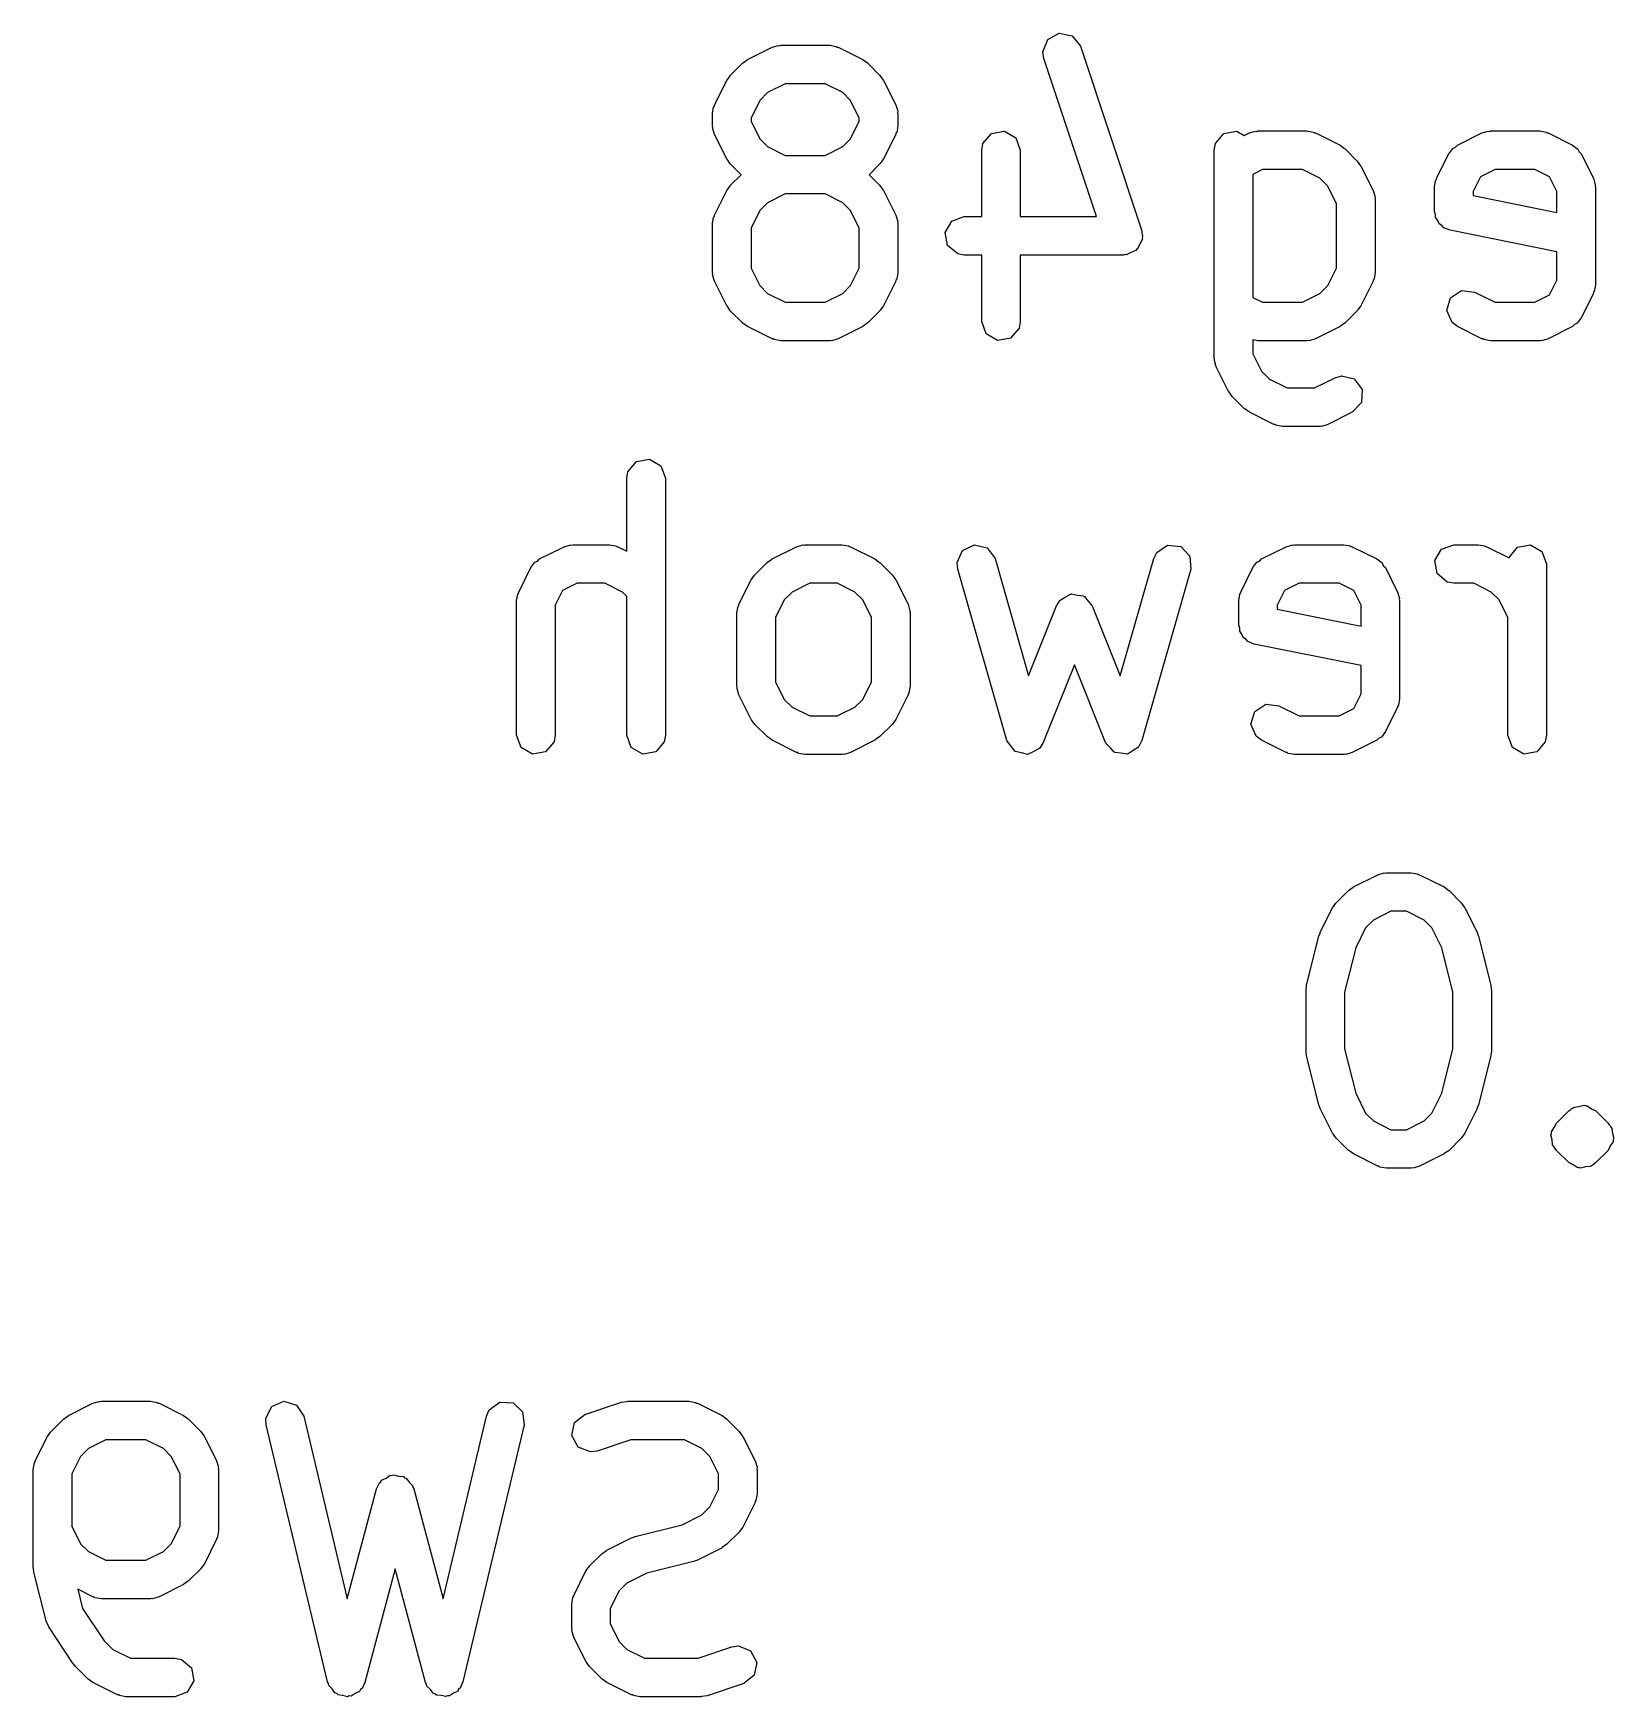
# Model space of a CAD drawing. Extents: x 3.18 to 10.88, y -3.25 to -0.52.
# Drawn here: x 8.3648 to 8.6069, y -0.8623 to -0.6074 of the extents above; entities that cross this region are included whole.
import ezdxf

# ---------------------------------------------------------------- set-up
doc = ezdxf.new("R2010")
doc.units = 0
doc.header["$MEASUREMENT"] = 0
doc.layers.add('BLACK', color=7, linetype='CONTINUOUS')

msp = doc.modelspace()

# ---------------------------------------------------------------- linework, layer by layer
at = {"layer": 'BLACK', "linetype": 'CONTINUOUS'}
for p, q in [((8.51949, -0.610277), (8.52024, -0.608399)), ((8.52024, -0.608399), (8.52201, -0.607437)), ((8.52201, -0.607437), (8.52399, -0.607842)), ((8.52399, -0.607842), (8.52525, -0.609424)), ((8.47349, -0.612019), (8.47421, -0.611513)), ((8.47421, -0.611513), (8.47426, -0.611466)), ((8.47426, -0.611466), (8.47801, -0.609591)), ((8.47801, -0.609591), (8.47899, -0.609299)), ((8.47899, -0.609299), (8.47916, -0.60934)), ((8.47916, -0.60934), (8.47933, -0.60928)), ((8.47933, -0.60928), (8.48683, -0.60928)), ((8.48683, -0.60928), (8.48784, -0.609458)), ((8.48784, -0.609458), (8.48797, -0.609571)), ((8.48797, -0.609571), (8.48815, -0.609591)), ((8.48815, -0.609591), (8.4919, -0.611466)), ((8.4919, -0.611466), (8.4926, -0.611992)), ((8.51965, -0.611291), (8.51949, -0.610277)), ((8.52772, -0.635526), (8.51965, -0.611291)), ((8.52525, -0.609424), (8.53462, -0.637545)), ((8.47106, -0.614662), (8.47159, -0.613952)), ((8.47159, -0.613952), (8.47161, -0.613894)), ((8.47161, -0.613894), (8.47349, -0.612019)), ((8.4926, -0.611992), (8.49266, -0.612019)), ((8.49266, -0.612019), (8.49454, -0.613894)), ((8.49454, -0.613894), (8.49504, -0.614617)), ((8.46919, -0.618411), (8.47106, -0.614662)), ((8.47733, -0.616534), (8.47613, -0.617731)), ((8.48002, -0.615185), (8.47733, -0.616534)), ((8.48613, -0.615185), (8.48002, -0.615185)), ((8.48883, -0.616534), (8.48613, -0.615185)), ((8.49002, -0.617731), (8.48883, -0.616534)), ((8.49504, -0.614617), (8.49509, -0.614662)), ((8.49509, -0.614662), (8.49697, -0.618411)), ((8.46887, -0.619732), (8.46905, -0.618722)), ((8.46905, -0.618722), (8.46917, -0.618586)), ((8.46917, -0.618586), (8.46919, -0.618411)), ((8.47613, -0.617731), (8.47478, -0.620429)), ((8.49137, -0.620429), (8.49002, -0.617731)), ((8.49697, -0.618411), (8.49726, -0.619394)), ((8.46887, -0.621606), (8.46887, -0.619732)), ((8.46894, -0.621772), (8.46887, -0.621606)), ((8.46889, -0.621944), (8.46894, -0.621772)), ((8.47478, -0.620429), (8.47478, -0.620909)), ((8.47478, -0.620909), (8.47613, -0.623607)), ((8.49002, -0.623607), (8.49137, -0.620909)), ((8.49137, -0.620909), (8.49137, -0.620429)), ((8.49728, -0.621606), (8.4971, -0.622616)), ((8.49726, -0.619394), (8.49722, -0.619566)), ((8.49722, -0.619566), (8.49728, -0.619732)), ((8.49728, -0.619732), (8.49728, -0.621606)), ((8.46919, -0.622927), (8.46889, -0.621944)), ((8.47106, -0.626676), (8.46919, -0.622927)), ((8.47613, -0.623607), (8.47733, -0.624804)), ((8.48883, -0.624804), (8.49002, -0.623607)), ((8.49697, -0.622927), (8.49509, -0.626676)), ((8.49699, -0.622751), (8.49697, -0.622927)), ((8.4971, -0.622616), (8.49699, -0.622751)), ((8.51012, -0.625356), (8.5103, -0.624346)), ((8.5103, -0.624346), (8.5116, -0.622799)), ((8.5116, -0.622799), (8.51359, -0.622448)), ((8.51359, -0.622448), (8.51533, -0.623458)), ((8.51533, -0.623458), (8.51603, -0.625356)), ((8.54574, -0.625356), (8.54592, -0.624346)), ((8.54592, -0.624346), (8.54722, -0.622799)), ((8.54722, -0.622799), (8.54921, -0.622448)), ((8.54921, -0.622448), (8.55034, -0.623104)), ((8.55034, -0.623104), (8.55112, -0.622715)), ((8.55112, -0.622715), (8.5521, -0.622422)), ((8.5521, -0.622422), (8.55228, -0.622464)), ((8.55228, -0.622464), (8.55244, -0.622403)), ((8.55244, -0.622403), (8.55994, -0.622403)), ((8.55994, -0.622403), (8.56095, -0.622581)), ((8.56095, -0.622581), (8.56109, -0.622695)), ((8.56109, -0.622695), (8.56126, -0.622715)), ((8.56126, -0.622715), (8.56501, -0.62459)), ((8.58299, -0.62459), (8.58674, -0.622715)), ((8.58674, -0.622715), (8.58773, -0.622422)), ((8.58773, -0.622422), (8.5879, -0.622464)), ((8.5879, -0.622464), (8.58806, -0.622403)), ((8.58806, -0.622403), (8.59556, -0.622403)), ((8.59556, -0.622403), (8.59657, -0.622581)), ((8.59657, -0.622581), (8.59671, -0.622695)), ((8.59671, -0.622695), (8.59688, -0.622715)), ((8.59688, -0.622715), (8.60063, -0.62459)), ((8.47111, -0.626721), (8.47106, -0.626676)), ((8.47161, -0.627444), (8.47111, -0.626721)), ((8.47733, -0.624804), (8.48002, -0.626153)), ((8.48002, -0.626153), (8.48613, -0.626153)), ((8.48613, -0.626153), (8.48883, -0.624804)), ((8.49509, -0.626676), (8.49457, -0.627385)), ((8.51012, -0.635526), (8.51012, -0.625356)), ((8.51603, -0.625356), (8.51603, -0.635526)), ((8.54574, -0.657227), (8.54574, -0.625356)), ((8.56501, -0.62459), (8.56572, -0.625116)), ((8.56572, -0.625116), (8.56578, -0.625143)), ((8.56578, -0.625143), (8.56765, -0.627017)), ((8.5798, -0.62966), (8.58167, -0.62591)), ((8.58167, -0.62591), (8.58228, -0.625086)), ((8.58228, -0.625086), (8.58269, -0.624911)), ((8.58269, -0.624911), (8.58299, -0.62459)), ((8.60063, -0.62459), (8.60146, -0.625201)), ((8.60146, -0.625201), (8.60163, -0.625606)), ((8.60163, -0.625606), (8.60195, -0.62591)), ((8.60195, -0.62591), (8.60383, -0.62966)), ((8.47328, -0.629105), (8.47161, -0.627444)), ((8.47161, -0.630767), (8.47328, -0.629105)), ((8.49454, -0.627444), (8.49288, -0.629105)), ((8.49288, -0.629105), (8.49454, -0.630767)), ((8.49457, -0.627385), (8.49454, -0.627444)), ((8.55314, -0.628309), (8.55165, -0.629056)), ((8.55165, -0.629056), (8.55165, -0.647903)), ((8.55924, -0.628309), (8.55314, -0.628309)), ((8.56194, -0.629657), (8.55924, -0.628309)), ((8.56765, -0.627017), (8.56816, -0.627741)), ((8.56816, -0.627741), (8.56821, -0.627785)), ((8.56821, -0.627785), (8.57008, -0.631534)), ((8.58651, -0.629431), (8.58539, -0.631677)), ((8.58876, -0.628309), (8.58651, -0.629431)), ((8.59487, -0.628309), (8.58876, -0.628309)), ((8.59711, -0.629431), (8.59487, -0.628309)), ((8.59823, -0.631677), (8.59711, -0.629431)), ((8.46919, -0.635284), (8.47106, -0.631534)), ((8.47106, -0.631534), (8.47159, -0.630825)), ((8.47159, -0.630825), (8.47161, -0.630767)), ((8.49454, -0.630767), (8.49504, -0.63149)), ((8.49504, -0.63149), (8.49509, -0.631534)), ((8.49509, -0.631534), (8.49697, -0.635284)), ((8.56314, -0.630854), (8.56194, -0.629657)), ((8.56449, -0.633552), (8.56314, -0.630854)), ((8.57008, -0.631534), (8.57037, -0.632517)), ((8.57949, -0.63098), (8.57966, -0.62997)), ((8.57949, -0.63473), (8.57949, -0.63098)), ((8.57966, -0.62997), (8.57978, -0.629835)), ((8.57978, -0.629835), (8.5798, -0.62966)), ((8.58539, -0.631677), (8.58539, -0.632309)), ((8.59823, -0.634877), (8.59823, -0.631677)), ((8.60383, -0.62966), (8.60412, -0.630643)), ((8.60412, -0.630643), (8.60408, -0.630814)), ((8.60408, -0.630814), (8.60414, -0.63098)), ((8.60414, -0.63098), (8.60414, -0.645978)), ((8.47733, -0.633407), (8.47613, -0.634604)), ((8.48002, -0.632058), (8.47733, -0.633407)), ((8.48613, -0.632058), (8.48002, -0.632058)), ((8.48883, -0.633407), (8.48613, -0.632058)), ((8.49002, -0.634604), (8.48883, -0.633407)), ((8.56449, -0.643406), (8.56449, -0.633552)), ((8.57037, -0.632517), (8.57033, -0.632689)), ((8.57033, -0.632689), (8.57039, -0.632855)), ((8.57039, -0.632855), (8.57039, -0.644104)), ((8.58539, -0.632309), (8.59823, -0.634877)), ((8.46887, -0.636604), (8.46905, -0.635595)), ((8.46887, -0.644104), (8.46887, -0.636604)), ((8.46905, -0.635595), (8.46917, -0.635459)), ((8.46917, -0.635459), (8.46919, -0.635284)), ((8.47613, -0.634604), (8.47478, -0.637301)), ((8.49137, -0.637301), (8.49002, -0.634604)), ((8.49697, -0.635284), (8.49726, -0.636267)), ((8.49726, -0.636267), (8.49722, -0.636439)), ((8.49722, -0.636439), (8.49728, -0.636604)), ((8.49728, -0.636604), (8.49728, -0.644104)), ((8.50454, -0.637966), (8.50555, -0.636217)), ((8.50555, -0.636217), (8.50745, -0.635526)), ((8.50745, -0.635526), (8.51012, -0.635526)), ((8.51603, -0.635526), (8.52772, -0.635526)), ((8.57965, -0.635188), (8.57949, -0.63473)), ((8.57964, -0.635676), (8.57965, -0.635188)), ((8.57999, -0.636108), (8.57964, -0.635676)), ((8.58018, -0.636628), (8.57999, -0.636108)), ((8.5806, -0.636872), (8.58018, -0.636628)), ((8.5809, -0.637252), (8.5806, -0.636872)), ((8.47478, -0.637301), (8.47478, -0.643406)), ((8.49137, -0.643406), (8.49137, -0.637301)), ((8.50489, -0.639956), (8.50454, -0.637966)), ((8.53433, -0.639689), (8.53403, -0.640438)), ((8.53473, -0.638992), (8.53433, -0.639689)), ((8.53462, -0.637545), (8.53477, -0.63856)), ((8.53477, -0.63856), (8.53469, -0.63877)), ((8.53469, -0.63877), (8.53473, -0.638992)), ((8.58186, -0.637625), (8.5809, -0.637252)), ((8.59823, -0.6409), (8.58186, -0.637625)), ((8.50644, -0.641254), (8.50489, -0.639956)), ((8.50745, -0.641432), (8.50644, -0.641254)), ((8.51012, -0.641432), (8.50745, -0.641432)), ((8.51012, -0.651603), (8.51012, -0.641432)), ((8.53182, -0.641432), (8.51603, -0.641432)), ((8.51603, -0.641432), (8.51603, -0.651603)), ((8.53203, -0.641355), (8.53182, -0.641432)), ((8.53225, -0.6414), (8.53203, -0.641355)), ((8.53296, -0.641017), (8.53225, -0.6414)), ((8.53372, -0.640741), (8.53296, -0.641017)), ((8.53383, -0.640546), (8.53372, -0.640741)), ((8.53403, -0.640438), (8.53383, -0.640546)), ((8.59823, -0.645281), (8.59823, -0.6409)), ((8.46894, -0.644269), (8.46887, -0.644104)), ((8.46889, -0.644441), (8.46894, -0.644269)), ((8.46919, -0.645424), (8.46889, -0.644441)), ((8.47478, -0.643406), (8.47613, -0.646104)), ((8.49002, -0.646104), (8.49137, -0.643406)), ((8.49728, -0.644104), (8.4971, -0.645113)), ((8.56314, -0.646104), (8.56449, -0.643406)), ((8.57039, -0.644104), (8.57022, -0.645113)), ((8.47106, -0.649174), (8.46919, -0.645424)), ((8.47613, -0.646104), (8.47733, -0.647301)), ((8.47733, -0.647301), (8.48002, -0.64865)), ((8.48613, -0.64865), (8.48883, -0.647301)), ((8.48883, -0.647301), (8.49002, -0.646104)), ((8.49697, -0.645424), (8.49509, -0.649174)), ((8.49699, -0.645249), (8.49697, -0.645424)), ((8.4971, -0.645113), (8.49699, -0.645249)), ((8.55924, -0.64865), (8.56194, -0.647301)), ((8.56194, -0.647301), (8.56314, -0.646104)), ((8.57008, -0.645424), (8.56821, -0.649174)), ((8.5701, -0.645249), (8.57008, -0.645424)), ((8.57022, -0.645113), (8.5701, -0.645249)), ((8.58194, -0.647969), (8.58363, -0.646856)), ((8.58363, -0.646856), (8.58563, -0.647087)), ((8.58563, -0.647087), (8.58876, -0.64865)), ((8.59711, -0.647527), (8.59823, -0.645281)), ((8.60383, -0.647299), (8.60195, -0.651048)), ((8.60385, -0.647123), (8.60383, -0.647299)), ((8.60396, -0.646988), (8.60385, -0.647123)), ((8.60414, -0.645978), (8.60396, -0.646988)), ((8.47111, -0.649218), (8.47106, -0.649174)), ((8.47161, -0.649941), (8.47111, -0.649218)), ((8.48002, -0.64865), (8.48613, -0.64865)), ((8.49457, -0.649883), (8.49454, -0.649941)), ((8.49509, -0.649174), (8.49457, -0.649883)), ((8.55165, -0.647903), (8.55314, -0.64865)), ((8.55314, -0.64865), (8.55924, -0.64865)), ((8.56768, -0.649883), (8.56765, -0.649941)), ((8.56821, -0.649174), (8.56768, -0.649883)), ((8.58137, -0.649905), (8.58194, -0.647969)), ((8.58876, -0.64865), (8.59487, -0.64865)), ((8.59487, -0.64865), (8.59711, -0.647527)), ((8.47349, -0.651816), (8.47161, -0.649941)), ((8.47355, -0.651843), (8.47349, -0.651816)), ((8.47426, -0.652369), (8.47355, -0.651843)), ((8.47801, -0.654244), (8.47426, -0.652369)), ((8.4919, -0.652369), (8.48815, -0.654244)), ((8.49194, -0.652322), (8.4919, -0.652369)), ((8.49266, -0.651816), (8.49194, -0.652322)), ((8.49454, -0.649941), (8.49266, -0.651816)), ((8.51081, -0.653501), (8.51012, -0.651603)), ((8.51603, -0.651603), (8.51585, -0.652612)), ((8.56501, -0.652369), (8.56126, -0.654244)), ((8.56506, -0.652322), (8.56501, -0.652369)), ((8.56578, -0.651816), (8.56506, -0.652322)), ((8.56765, -0.649941), (8.56578, -0.651816)), ((8.58217, -0.651758), (8.58137, -0.649905)), ((8.58299, -0.652369), (8.58217, -0.651758)), ((8.58674, -0.654244), (8.58299, -0.652369)), ((8.60063, -0.652369), (8.59688, -0.654244)), ((8.60094, -0.652048), (8.60063, -0.652369)), ((8.60134, -0.651872), (8.60094, -0.652048)), ((8.60195, -0.651048), (8.60134, -0.651872)), ((8.47818, -0.654264), (8.47801, -0.654244)), ((8.47832, -0.654377), (8.47818, -0.654264)), ((8.47933, -0.654555), (8.47832, -0.654377)), ((8.48683, -0.654555), (8.47933, -0.654555)), ((8.48699, -0.654495), (8.48683, -0.654555)), ((8.48716, -0.654536), (8.48699, -0.654495)), ((8.48815, -0.654244), (8.48716, -0.654536)), ((8.51256, -0.65451), (8.51081, -0.653501)), ((8.51455, -0.65416), (8.51256, -0.65451)), ((8.51585, -0.652612), (8.51455, -0.65416)), ((8.55244, -0.654555), (8.55165, -0.654415)), ((8.55165, -0.654415), (8.55165, -0.65653)), ((8.55994, -0.654555), (8.55244, -0.654555)), ((8.56011, -0.654495), (8.55994, -0.654555)), ((8.56028, -0.654536), (8.56011, -0.654495)), ((8.56126, -0.654244), (8.56028, -0.654536)), ((8.58692, -0.654264), (8.58674, -0.654244)), ((8.58705, -0.654377), (8.58692, -0.654264)), ((8.58806, -0.654555), (8.58705, -0.654377)), ((8.59556, -0.654555), (8.58806, -0.654555)), ((8.59573, -0.654495), (8.59556, -0.654555)), ((8.5959, -0.654536), (8.59573, -0.654495)), ((8.59688, -0.654244), (8.5959, -0.654536)), ((8.5458, -0.657393), (8.54574, -0.657227)), ((8.54576, -0.657564), (8.5458, -0.657393)), ((8.55165, -0.65653), (8.55299, -0.659227)), ((8.54605, -0.658547), (8.54576, -0.657564)), ((8.54793, -0.662297), (8.54605, -0.658547)), ((8.55299, -0.659227), (8.55419, -0.660424)), ((8.56425, -0.66021), (8.56523, -0.659918)), ((8.56523, -0.659918), (8.56719, -0.660387)), ((8.54797, -0.662341), (8.54793, -0.662297)), ((8.54848, -0.663064), (8.54797, -0.662341)), ((8.55419, -0.660424), (8.55689, -0.661773)), ((8.55689, -0.661773), (8.56112, -0.661773)), ((8.56112, -0.661773), (8.56425, -0.66021)), ((8.56719, -0.660387), (8.5684, -0.662009)), ((8.5684, -0.662009), (8.56828, -0.664026)), ((8.55035, -0.664939), (8.54848, -0.663064)), ((8.55041, -0.664966), (8.55035, -0.664939)), ((8.55112, -0.665492), (8.55041, -0.664966)), ((8.56828, -0.664026), (8.56689, -0.665492)), ((8.55487, -0.667367), (8.55112, -0.665492)), ((8.55505, -0.667387), (8.55487, -0.667367)), ((8.55518, -0.667501), (8.55505, -0.667387)), ((8.55619, -0.667679), (8.55518, -0.667501)), ((8.56182, -0.667679), (8.55619, -0.667679)), ((8.56198, -0.667618), (8.56182, -0.667679)), ((8.56215, -0.667659), (8.56198, -0.667618)), ((8.56314, -0.667367), (8.56215, -0.667659)), ((8.56689, -0.665492), (8.56314, -0.667367)), ((8.45723, -0.673061), (8.45922, -0.67271)), ((8.45922, -0.67271), (8.46097, -0.67372)), ((8.45575, -0.675618), (8.45593, -0.674608)), ((8.45593, -0.674608), (8.45723, -0.673061)), ((8.46097, -0.67372), (8.46166, -0.675618)), ((8.45575, -0.686776), (8.45575, -0.675618)), ((8.46166, -0.675618), (8.46166, -0.714988)), ((8.44208, -0.688296), (8.44239, -0.687975)), ((8.44239, -0.687975), (8.44614, -0.686101)), ((8.44614, -0.686101), (8.44712, -0.685808)), ((8.44712, -0.685808), (8.44729, -0.685849)), ((8.44729, -0.685849), (8.44746, -0.685789)), ((8.44746, -0.685789), (8.45308, -0.685789)), ((8.45308, -0.685789), (8.45409, -0.685967)), ((8.45409, -0.685967), (8.45423, -0.68608)), ((8.45423, -0.68608), (8.4544, -0.686101)), ((8.4544, -0.686101), (8.45575, -0.686776)), ((8.47724, -0.688529), (8.47796, -0.688022)), ((8.47796, -0.688022), (8.47801, -0.687975)), ((8.47801, -0.687975), (8.48176, -0.686101)), ((8.48176, -0.686101), (8.48274, -0.685808)), ((8.48274, -0.685808), (8.48291, -0.685849)), ((8.48291, -0.685849), (8.48308, -0.685789)), ((8.48308, -0.685789), (8.4887, -0.685789)), ((8.4887, -0.685789), (8.48971, -0.685967)), ((8.48971, -0.685967), (8.48985, -0.68608)), ((8.48985, -0.68608), (8.49002, -0.686101)), ((8.49002, -0.686101), (8.49377, -0.687975)), ((8.49377, -0.687975), (8.49448, -0.688501)), ((8.50638, -0.688533), (8.5072, -0.686689)), ((8.5072, -0.686689), (8.50902, -0.685805)), ((8.50902, -0.685805), (8.51098, -0.686295)), ((8.51098, -0.686295), (8.51216, -0.687931)), ((8.51216, -0.687931), (8.51729, -0.705872)), ((8.53135, -0.705872), (8.53648, -0.687931)), ((8.53648, -0.687931), (8.53693, -0.687008)), ((8.53693, -0.687008), (8.5386, -0.685877)), ((8.5386, -0.685877), (8.54061, -0.686087)), ((8.54061, -0.686087), (8.54202, -0.687538)), ((8.54202, -0.687538), (8.54216, -0.689553)), ((8.55269, -0.688296), (8.553, -0.687975)), ((8.553, -0.687975), (8.55675, -0.686101)), ((8.55675, -0.686101), (8.55773, -0.685808)), ((8.55773, -0.685808), (8.5579, -0.685849)), ((8.5579, -0.685849), (8.55807, -0.685789)), ((8.55807, -0.685789), (8.56557, -0.685789)), ((8.56557, -0.685789), (8.56658, -0.685967)), ((8.56658, -0.685967), (8.56671, -0.68608)), ((8.56671, -0.68608), (8.56689, -0.686101)), ((8.56689, -0.686101), (8.57064, -0.687975)), ((8.57064, -0.687975), (8.57146, -0.688586)), ((8.57953, -0.688229), (8.58054, -0.68648)), ((8.58054, -0.68648), (8.58244, -0.685789)), ((8.58244, -0.685789), (8.58619, -0.685789)), ((8.58619, -0.685789), (8.5872, -0.685967)), ((8.5872, -0.685967), (8.58733, -0.68608)), ((8.58733, -0.68608), (8.58751, -0.686101)), ((8.58751, -0.686101), (8.5909, -0.687797)), ((8.5909, -0.687797), (8.59091, -0.687732)), ((8.59091, -0.687732), (8.59221, -0.686185)), ((8.59221, -0.686185), (8.5942, -0.685834)), ((8.5942, -0.685834), (8.59595, -0.686844)), ((8.59595, -0.686844), (8.59664, -0.688742)), ((8.43919, -0.693045), (8.44107, -0.689296)), ((8.44107, -0.689296), (8.44168, -0.688472)), ((8.44168, -0.688472), (8.44208, -0.688296)), ((8.47481, -0.691171), (8.47534, -0.690462)), ((8.47534, -0.690462), (8.47536, -0.690403)), ((8.47536, -0.690403), (8.47724, -0.688529)), ((8.49448, -0.688501), (8.49454, -0.688529)), ((8.49454, -0.688529), (8.49641, -0.690403)), ((8.49641, -0.690403), (8.49692, -0.691126)), ((8.50648, -0.689553), (8.50638, -0.688533)), ((8.51398, -0.7158), (8.50648, -0.689553)), ((8.54216, -0.689553), (8.53466, -0.7158)), ((8.5498, -0.693045), (8.55168, -0.689296)), ((8.55168, -0.689296), (8.55229, -0.688472)), ((8.55229, -0.688472), (8.55269, -0.688296)), ((8.57146, -0.688586), (8.57164, -0.688992)), ((8.57164, -0.688992), (8.57196, -0.689296)), ((8.57196, -0.689296), (8.57383, -0.693045)), ((8.57988, -0.690218), (8.57953, -0.688229)), ((8.58143, -0.691516), (8.57988, -0.690218)), ((8.59664, -0.688742), (8.59664, -0.714988)), ((8.43906, -0.693356), (8.43917, -0.693221)), ((8.43917, -0.693221), (8.43919, -0.693045)), ((8.44591, -0.692817), (8.44478, -0.695063)), ((8.44815, -0.691694), (8.44591, -0.692817)), ((8.45238, -0.691694), (8.44815, -0.691694)), ((8.45508, -0.693043), (8.45238, -0.691694)), ((8.45575, -0.693714), (8.45508, -0.693043)), ((8.47294, -0.69492), (8.47481, -0.691171)), ((8.48108, -0.693043), (8.47988, -0.69424)), ((8.48377, -0.691694), (8.48108, -0.693043)), ((8.488, -0.691694), (8.48377, -0.691694)), ((8.4907, -0.693043), (8.488, -0.691694)), ((8.4919, -0.69424), (8.4907, -0.693043)), ((8.49692, -0.691126), (8.49697, -0.691171)), ((8.49697, -0.691171), (8.49884, -0.69492)), ((8.54967, -0.693356), (8.54978, -0.693221)), ((8.54978, -0.693221), (8.5498, -0.693045)), ((8.55652, -0.692817), (8.5554, -0.695063)), ((8.55876, -0.691694), (8.55652, -0.692817)), ((8.56487, -0.691694), (8.55876, -0.691694)), ((8.56711, -0.692817), (8.56487, -0.691694)), ((8.56824, -0.695063), (8.56711, -0.692817)), ((8.57383, -0.693045), (8.57412, -0.694028)), ((8.58244, -0.691694), (8.58143, -0.691516)), ((8.58549, -0.691694), (8.58244, -0.691694)), ((8.58819, -0.693043), (8.58549, -0.691694)), ((8.58939, -0.69424), (8.58819, -0.693043)), ((8.43888, -0.694366), (8.43906, -0.693356)), ((8.43888, -0.714988), (8.43888, -0.694366)), ((8.44478, -0.695063), (8.44478, -0.714988)), ((8.45575, -0.714988), (8.45575, -0.693714)), ((8.47262, -0.696241), (8.4728, -0.695231)), ((8.4728, -0.695231), (8.47292, -0.695096)), ((8.47292, -0.695096), (8.47294, -0.69492)), ((8.47988, -0.69424), (8.47853, -0.696938)), ((8.49325, -0.696938), (8.4919, -0.69424)), ((8.49884, -0.69492), (8.49913, -0.695903)), ((8.51729, -0.705872), (8.52158, -0.695144)), ((8.52158, -0.695144), (8.52197, -0.694522)), ((8.52197, -0.694522), (8.522, -0.694415)), ((8.522, -0.694415), (8.52205, -0.694383)), ((8.52205, -0.694383), (8.52212, -0.694273)), ((8.52212, -0.694273), (8.52293, -0.693836)), ((8.52293, -0.693836), (8.52372, -0.69335)), ((8.52372, -0.69335), (8.52381, -0.693364)), ((8.52381, -0.693364), (8.5239, -0.693318)), ((8.5239, -0.693318), (8.5248, -0.693507)), ((8.5248, -0.693507), (8.52572, -0.693638)), ((8.52572, -0.693638), (8.52578, -0.693711)), ((8.52578, -0.693711), (8.52588, -0.693731)), ((8.52588, -0.693731), (8.52645, -0.694457)), ((8.52645, -0.694457), (8.52706, -0.695144)), ((8.52706, -0.695144), (8.53135, -0.705872)), ((8.54949, -0.694366), (8.54967, -0.693356)), ((8.54949, -0.698116), (8.54949, -0.694366)), ((8.5554, -0.695063), (8.5554, -0.695695)), ((8.5554, -0.695695), (8.56824, -0.698263)), ((8.56824, -0.698263), (8.56824, -0.695063)), ((8.57412, -0.694028), (8.57408, -0.6942)), ((8.57408, -0.6942), (8.57414, -0.694366)), ((8.57414, -0.694366), (8.57414, -0.709364)), ((8.59073, -0.696938), (8.58939, -0.69424)), ((8.47262, -0.707489), (8.47262, -0.696241)), ((8.47853, -0.696938), (8.47853, -0.706792)), ((8.49325, -0.706792), (8.49325, -0.696938)), ((8.49913, -0.695903), (8.49909, -0.696075)), ((8.49909, -0.696075), (8.49915, -0.696241)), ((8.49915, -0.696241), (8.49915, -0.707489)), ((8.54966, -0.698574), (8.54949, -0.698116)), ((8.59073, -0.714988), (8.59073, -0.696938)), ((8.54965, -0.699062), (8.54966, -0.698574)), ((8.54999, -0.699494), (8.54965, -0.699062)), ((8.55018, -0.700014), (8.54999, -0.699494)), ((8.5506, -0.700257), (8.55018, -0.700014)), ((8.55091, -0.700638), (8.5506, -0.700257)), ((8.55186, -0.701011), (8.55091, -0.700638)), ((8.56824, -0.704286), (8.55186, -0.701011)), ((8.52432, -0.704191), (8.51956, -0.716085)), ((8.52908, -0.716085), (8.52432, -0.704191)), ((8.56824, -0.708667), (8.56824, -0.704286)), ((8.47268, -0.707655), (8.47262, -0.707489)), ((8.47264, -0.707827), (8.47268, -0.707655)), ((8.47294, -0.70881), (8.47264, -0.707827)), ((8.47853, -0.706792), (8.47988, -0.70949)), ((8.4919, -0.70949), (8.49325, -0.706792)), ((8.49897, -0.708499), (8.49886, -0.708634)), ((8.49915, -0.707489), (8.49897, -0.708499)), ((8.47481, -0.712559), (8.47294, -0.70881)), ((8.47988, -0.70949), (8.48108, -0.710687)), ((8.48108, -0.710687), (8.48377, -0.712036)), ((8.488, -0.712036), (8.4907, -0.710687)), ((8.4907, -0.710687), (8.4919, -0.70949)), ((8.49884, -0.70881), (8.49697, -0.712559)), ((8.49886, -0.708634), (8.49884, -0.70881)), ((8.55195, -0.711355), (8.55363, -0.710242)), ((8.55363, -0.710242), (8.55564, -0.710473)), ((8.55564, -0.710473), (8.55876, -0.712036)), ((8.56487, -0.712036), (8.56711, -0.710913)), ((8.56711, -0.710913), (8.56824, -0.708667)), ((8.57383, -0.710685), (8.57196, -0.714434)), ((8.57385, -0.710509), (8.57383, -0.710685)), ((8.57396, -0.710374), (8.57385, -0.710509)), ((8.57414, -0.709364), (8.57396, -0.710374)), ((8.47486, -0.712604), (8.47481, -0.712559)), ((8.47536, -0.713327), (8.47486, -0.712604)), ((8.47724, -0.715202), (8.47536, -0.713327)), ((8.48377, -0.712036), (8.488, -0.712036)), ((8.49641, -0.713327), (8.49454, -0.715202)), ((8.49644, -0.713268), (8.49641, -0.713327)), ((8.49697, -0.712559), (8.49644, -0.713268)), ((8.55137, -0.713291), (8.55195, -0.711355)), ((8.55217, -0.715144), (8.55137, -0.713291)), ((8.55876, -0.712036), (8.56487, -0.712036)), ((8.43957, -0.716886), (8.43888, -0.714988)), ((8.44461, -0.715998), (8.44331, -0.717546)), ((8.44478, -0.714988), (8.44461, -0.715998)), ((8.45644, -0.716886), (8.45575, -0.714988)), ((8.46148, -0.715998), (8.46018, -0.717546)), ((8.46166, -0.714988), (8.46148, -0.715998)), ((8.4773, -0.715229), (8.47724, -0.715202)), ((8.47801, -0.715755), (8.4773, -0.715229)), ((8.48176, -0.717629), (8.47801, -0.715755)), ((8.49377, -0.715755), (8.49002, -0.717629)), ((8.49381, -0.715708), (8.49377, -0.715755)), ((8.49454, -0.715202), (8.49381, -0.715708)), ((8.51402, -0.715849), (8.51398, -0.7158)), ((8.51402, -0.715911), (8.51402, -0.715849)), ((8.51461, -0.716662), (8.51402, -0.715911)), ((8.51956, -0.716085), (8.51902, -0.716957)), ((8.52912, -0.716131), (8.52908, -0.716085)), ((8.52912, -0.716192), (8.52912, -0.716131)), ((8.53466, -0.7158), (8.53421, -0.716722)), ((8.553, -0.715755), (8.55217, -0.715144)), ((8.55675, -0.717629), (8.553, -0.715755)), ((8.57064, -0.715755), (8.56689, -0.717629)), ((8.57094, -0.715434), (8.57064, -0.715755)), ((8.57135, -0.715258), (8.57094, -0.715434)), ((8.57196, -0.714434), (8.57135, -0.715258)), ((8.59143, -0.716886), (8.59073, -0.714988)), ((8.59646, -0.715998), (8.59516, -0.717546)), ((8.59664, -0.714988), (8.59646, -0.715998)), ((8.44132, -0.717896), (8.43957, -0.716886)), ((8.44331, -0.717546), (8.44132, -0.717896)), ((8.45819, -0.717896), (8.45644, -0.716886)), ((8.46018, -0.717546), (8.45819, -0.717896)), ((8.48193, -0.71765), (8.48176, -0.717629)), ((8.48207, -0.717763), (8.48193, -0.71765)), ((8.48308, -0.717941), (8.48207, -0.717763)), ((8.4887, -0.717941), (8.48308, -0.717941)), ((8.48887, -0.717881), (8.4887, -0.717941)), ((8.48904, -0.717922), (8.48887, -0.717881)), ((8.49002, -0.717629), (8.48904, -0.717922)), ((8.51517, -0.717435), (8.51461, -0.716662)), ((8.51523, -0.71745), (8.51517, -0.717435)), ((8.51527, -0.717498), (8.51523, -0.71745)), ((8.5162, -0.717693), (8.51527, -0.717498)), ((8.51713, -0.717925), (8.5162, -0.717693)), ((8.51718, -0.717898), (8.51713, -0.717925)), ((8.51724, -0.717911), (8.51718, -0.717898)), ((8.51809, -0.717459), (8.51724, -0.717911)), ((8.51894, -0.717042), (8.51809, -0.717459)), ((8.51897, -0.716986), (8.51894, -0.717042)), ((8.51902, -0.716957), (8.51897, -0.716986)), ((8.52979, -0.716879), (8.52912, -0.716192)), ((8.53042, -0.717591), (8.52979, -0.716879)), ((8.53049, -0.717599), (8.53042, -0.717591)), ((8.53053, -0.717644), (8.53049, -0.717599)), ((8.53148, -0.717743), (8.53053, -0.717644)), ((8.53242, -0.717879), (8.53148, -0.717743)), ((8.53248, -0.717846), (8.53242, -0.717879)), ((8.53254, -0.717853), (8.53248, -0.717846)), ((8.53333, -0.717318), (8.53254, -0.717853)), ((8.53414, -0.716814), (8.53333, -0.717318)), ((8.53416, -0.716756), (8.53414, -0.716814)), ((8.53421, -0.716722), (8.53416, -0.716756)), ((8.55692, -0.71765), (8.55675, -0.717629)), ((8.55706, -0.717763), (8.55692, -0.71765)), ((8.55807, -0.717941), (8.55706, -0.717763)), ((8.56557, -0.717941), (8.55807, -0.717941)), ((8.56573, -0.717881), (8.56557, -0.717941)), ((8.5659, -0.717922), (8.56573, -0.717881)), ((8.56689, -0.717629), (8.5659, -0.717922)), ((8.59317, -0.717896), (8.59143, -0.716886)), ((8.59516, -0.717546), (8.59317, -0.717896)), ((8.56706, -0.738238), (8.57081, -0.736363)), ((8.57081, -0.736363), (8.57179, -0.736071)), ((8.57179, -0.736071), (8.57196, -0.736112)), ((8.57196, -0.736112), (8.57213, -0.736051)), ((8.57213, -0.736051), (8.57588, -0.736051)), ((8.57588, -0.736051), (8.57689, -0.736229)), ((8.57689, -0.736229), (8.57702, -0.736343)), ((8.57702, -0.736343), (8.5772, -0.736363)), ((8.5772, -0.736363), (8.58095, -0.738238)), ((8.56442, -0.740666), (8.56629, -0.738791)), ((8.56629, -0.738791), (8.56701, -0.738285)), ((8.56701, -0.738285), (8.56706, -0.738238)), ((8.58095, -0.738238), (8.58166, -0.738764)), ((8.58166, -0.738764), (8.58171, -0.738791)), ((8.58171, -0.738791), (8.58359, -0.740666)), ((8.56199, -0.745183), (8.56386, -0.741433)), ((8.56386, -0.741433), (8.56439, -0.740724)), ((8.56439, -0.740724), (8.56442, -0.740666)), ((8.58359, -0.740666), (8.5841, -0.741389)), ((8.5841, -0.741389), (8.58414, -0.741433)), ((8.58414, -0.741433), (8.58602, -0.745183)), ((8.57013, -0.743306), (8.56893, -0.744503)), ((8.57282, -0.741957), (8.57013, -0.743306)), ((8.57518, -0.741957), (8.57282, -0.741957)), ((8.57788, -0.743306), (8.57518, -0.741957)), ((8.57907, -0.744503), (8.57788, -0.743306)), ((8.55989, -0.753286), (8.56176, -0.745787)), ((8.56176, -0.745787), (8.56197, -0.745322)), ((8.56197, -0.745322), (8.56199, -0.745183)), ((8.56893, -0.744503), (8.56741, -0.747534)), ((8.58059, -0.747534), (8.57907, -0.744503)), ((8.58602, -0.745183), (8.58616, -0.745671)), ((8.58616, -0.745671), (8.58624, -0.745787)), ((8.58624, -0.745787), (8.58812, -0.753286)), ((8.56741, -0.747534), (8.56571, -0.754366)), ((8.5823, -0.754366), (8.58059, -0.747534)), ((8.5598, -0.754002), (8.5599, -0.753422)), ((8.5598, -0.763376), (8.5598, -0.754002)), ((8.5599, -0.753422), (8.55989, -0.753286)), ((8.56571, -0.754366), (8.56571, -0.763013)), ((8.5823, -0.763013), (8.5823, -0.754366)), ((8.58812, -0.753286), (8.58816, -0.753874)), ((8.58816, -0.753874), (8.5882, -0.754002)), ((8.5882, -0.754002), (8.5882, -0.763376)), ((8.55985, -0.763504), (8.5598, -0.763376)), ((8.55989, -0.764092), (8.55985, -0.763504)), ((8.56176, -0.771591), (8.55989, -0.764092)), ((8.56571, -0.763013), (8.56741, -0.769845)), ((8.58059, -0.769845), (8.5823, -0.763013)), ((8.58812, -0.764092), (8.58624, -0.771591)), ((8.5882, -0.763376), (8.5881, -0.763956)), ((8.5881, -0.763956), (8.58812, -0.764092)), ((8.56184, -0.771707), (8.56176, -0.771591)), ((8.56199, -0.772196), (8.56184, -0.771707)), ((8.56386, -0.775945), (8.56199, -0.772196)), ((8.56741, -0.769845), (8.56893, -0.772876)), ((8.57907, -0.772876), (8.58059, -0.769845)), ((8.58602, -0.772196), (8.58414, -0.775945)), ((8.58603, -0.772057), (8.58602, -0.772196)), ((8.58624, -0.771591), (8.58603, -0.772057)), ((8.60035, -0.772313), (8.60043, -0.772206)), ((8.60043, -0.772206), (8.60056, -0.772172)), ((8.60056, -0.772167), (8.60065, -0.772068)), ((8.60056, -0.772172), (8.60056, -0.772167)), ((8.60065, -0.772068), (8.60073, -0.772054)), ((8.60073, -0.772054), (8.60088, -0.771949)), ((8.60088, -0.771949), (8.60164, -0.771882)), ((8.60164, -0.771882), (8.60238, -0.771683)), ((8.60238, -0.771683), (8.6025, -0.77174)), ((8.6025, -0.77174), (8.60264, -0.771717)), ((8.60264, -0.771717), (8.60275, -0.771784)), ((8.60275, -0.771784), (8.60289, -0.771773)), ((8.60289, -0.771773), (8.60352, -0.772213)), ((8.60352, -0.772213), (8.60421, -0.772537)), ((8.56893, -0.772876), (8.57013, -0.774073)), ((8.57013, -0.774073), (8.57282, -0.775421)), ((8.57518, -0.775421), (8.57788, -0.774073)), ((8.57788, -0.774073), (8.57907, -0.772876)), ((8.59784, -0.775107), (8.59816, -0.774412)), ((8.59816, -0.774412), (8.60004, -0.772537)), ((8.60004, -0.772537), (8.60035, -0.772313)), ((8.60421, -0.772537), (8.60609, -0.774412)), ((8.60609, -0.774412), (8.60631, -0.774731)), ((8.60631, -0.774731), (8.60642, -0.774806)), ((8.56391, -0.77599), (8.56386, -0.775945)), ((8.56442, -0.776713), (8.56391, -0.77599)), ((8.56629, -0.778587), (8.56442, -0.776713)), ((8.57282, -0.775421), (8.57518, -0.775421)), ((8.58359, -0.776713), (8.58171, -0.778587)), ((8.58362, -0.776654), (8.58359, -0.776713)), ((8.58414, -0.775945), (8.58362, -0.776654)), ((8.59731, -0.776242), (8.59742, -0.776001)), ((8.59751, -0.776983), (8.59731, -0.776242)), ((8.5974, -0.775735), (8.59784, -0.775107)), ((8.59742, -0.776001), (8.5974, -0.775735)), ((8.59757, -0.777747), (8.59751, -0.776983)), ((8.60685, -0.777264), (8.60641, -0.777892)), ((8.60642, -0.774806), (8.60645, -0.774933)), ((8.60645, -0.774933), (8.60667, -0.775252)), ((8.60667, -0.775252), (8.60674, -0.776016)), ((8.60674, -0.776016), (8.60694, -0.776757)), ((8.60694, -0.776757), (8.60683, -0.776998)), ((8.60683, -0.776998), (8.60685, -0.777264)), ((8.56635, -0.778615), (8.56629, -0.778587)), ((8.56706, -0.77914), (8.56635, -0.778615)), ((8.57081, -0.781015), (8.56706, -0.77914)), ((8.58095, -0.77914), (8.5772, -0.781015)), ((8.58099, -0.779094), (8.58095, -0.77914)), ((8.58171, -0.778587), (8.58099, -0.779094)), ((8.5978, -0.778066), (8.59757, -0.777747)), ((8.59783, -0.778193), (8.5978, -0.778066)), ((8.59794, -0.778268), (8.59783, -0.778193)), ((8.59816, -0.778587), (8.59794, -0.778268)), ((8.60004, -0.780462), (8.59816, -0.778587)), ((8.60609, -0.778587), (8.60421, -0.780462)), ((8.60641, -0.777892), (8.60609, -0.778587)), ((8.57098, -0.781035), (8.57081, -0.781015)), ((8.57112, -0.781149), (8.57098, -0.781035)), ((8.57213, -0.781327), (8.57112, -0.781149)), ((8.57588, -0.781327), (8.57213, -0.781327)), ((8.57604, -0.781267), (8.57588, -0.781327)), ((8.57621, -0.781308), (8.57604, -0.781267)), ((8.5772, -0.781015), (8.57621, -0.781308)), ((8.60073, -0.780786), (8.60004, -0.780462)), ((8.60136, -0.781226), (8.60073, -0.780786)), ((8.60149, -0.781215), (8.60136, -0.781226)), ((8.60161, -0.781282), (8.60149, -0.781215)), ((8.60174, -0.781259), (8.60161, -0.781282)), ((8.60187, -0.781316), (8.60174, -0.781259)), ((8.60261, -0.781117), (8.60187, -0.781316)), ((8.60337, -0.78105), (8.60261, -0.781117)), ((8.60352, -0.780945), (8.60337, -0.78105)), ((8.6036, -0.780931), (8.60352, -0.780945)), ((8.60368, -0.780832), (8.6036, -0.780931)), ((8.60369, -0.780827), (8.60368, -0.780832)), ((8.60382, -0.780793), (8.60369, -0.780827)), ((8.60389, -0.780686), (8.60382, -0.780793)), ((8.60421, -0.780462), (8.60389, -0.780686)), ((8.37021, -0.819209), (8.37396, -0.817334)), ((8.37396, -0.817334), (8.37494, -0.817042)), ((8.37494, -0.817042), (8.37511, -0.817083)), ((8.37511, -0.817083), (8.37528, -0.817022)), ((8.37528, -0.817022), (8.38278, -0.817022)), ((8.38278, -0.817022), (8.38379, -0.8172)), ((8.38379, -0.8172), (8.38392, -0.817314)), ((8.38392, -0.817314), (8.3841, -0.817334)), ((8.3841, -0.817334), (8.38785, -0.819209)), ((8.40047, -0.819635), (8.40137, -0.817829)), ((8.40137, -0.817829), (8.40322, -0.817028)), ((8.40322, -0.817028), (8.40516, -0.817605)), ((8.40516, -0.817605), (8.40627, -0.819291)), ((8.43468, -0.81835), (8.4363, -0.817146)), ((8.4363, -0.817146), (8.43832, -0.817265)), ((8.43832, -0.817265), (8.43978, -0.818653)), ((8.44933, -0.819049), (8.45496, -0.817174)), ((8.45496, -0.817174), (8.45583, -0.817044)), ((8.45583, -0.817044), (8.45589, -0.817022)), ((8.45589, -0.817022), (8.46527, -0.817022)), ((8.46527, -0.817022), (8.46628, -0.8172)), ((8.46628, -0.8172), (8.46641, -0.817314)), ((8.46641, -0.817314), (8.46659, -0.817334)), ((8.46659, -0.817334), (8.47034, -0.819209)), ((8.36756, -0.821637), (8.36944, -0.819762)), ((8.36944, -0.819762), (8.37016, -0.819256)), ((8.37016, -0.819256), (8.37021, -0.819209)), ((8.38785, -0.819209), (8.38856, -0.819735)), ((8.38856, -0.819735), (8.38861, -0.819762)), ((8.38861, -0.819762), (8.39049, -0.821637)), ((8.40053, -0.820659), (8.40047, -0.819635)), ((8.40627, -0.819291), (8.41293, -0.847278)), ((8.42761, -0.847278), (8.43427, -0.819291)), ((8.43427, -0.819291), (8.43468, -0.81835)), ((8.43978, -0.818653), (8.44002, -0.820659)), ((8.44735, -0.822283), (8.44775, -0.820304)), ((8.44775, -0.820304), (8.44933, -0.819049)), ((8.47034, -0.819209), (8.47105, -0.819735)), ((8.47105, -0.819735), (8.4711, -0.819762)), ((8.4711, -0.819762), (8.47298, -0.821637)), ((8.36514, -0.826154), (8.36701, -0.822404)), ((8.36701, -0.822404), (8.36754, -0.821695)), ((8.36754, -0.821695), (8.36756, -0.821637)), ((8.37597, -0.822928), (8.37328, -0.824277)), ((8.38208, -0.822928), (8.37597, -0.822928)), ((8.38478, -0.824277), (8.38208, -0.822928)), ((8.39049, -0.821637), (8.39099, -0.82236)), ((8.39099, -0.82236), (8.39104, -0.822404)), ((8.39104, -0.822404), (8.39292, -0.826154)), ((8.4099, -0.860029), (8.40053, -0.820659)), ((8.44002, -0.820659), (8.43064, -0.860029)), ((8.44831, -0.824059), (8.44735, -0.822283)), ((8.45637, -0.822928), (8.4512, -0.824651)), ((8.46457, -0.822928), (8.45637, -0.822928)), ((8.46727, -0.824277), (8.46457, -0.822928)), ((8.47298, -0.821637), (8.47348, -0.82236)), ((8.47348, -0.82236), (8.47353, -0.822404)), ((8.47353, -0.822404), (8.47541, -0.826154)), ((8.37208, -0.825474), (8.37073, -0.828171)), ((8.37328, -0.824277), (8.37208, -0.825474)), ((8.38597, -0.825474), (8.38478, -0.824277)), ((8.38732, -0.828171), (8.38597, -0.825474)), ((8.45019, -0.824802), (8.44831, -0.824059)), ((8.4512, -0.824651), (8.45019, -0.824802)), ((8.46846, -0.825474), (8.46727, -0.824277)), ((8.46981, -0.828171), (8.46846, -0.825474)), ((8.36483, -0.827474), (8.365, -0.826464)), ((8.36483, -0.842472), (8.36483, -0.827474)), ((8.365, -0.826464), (8.36512, -0.826329)), ((8.36512, -0.826329), (8.36514, -0.826154)), ((8.37073, -0.828171), (8.37073, -0.836151)), ((8.38732, -0.836151), (8.38732, -0.828171)), ((8.39292, -0.826154), (8.39321, -0.827137)), ((8.39321, -0.827137), (8.39317, -0.827308)), ((8.39317, -0.827308), (8.39323, -0.827474)), ((8.39323, -0.827474), (8.39323, -0.836848)), ((8.41977, -0.828396), (8.42002, -0.828282)), ((8.42002, -0.828282), (8.42076, -0.828481)), ((8.46981, -0.830527), (8.46981, -0.828171)), ((8.47541, -0.826154), (8.4757, -0.827137)), ((8.4757, -0.827137), (8.47566, -0.827308)), ((8.47566, -0.827308), (8.47572, -0.827474)), ((8.47572, -0.827474), (8.47572, -0.831224)), ((8.41293, -0.847278), (8.41742, -0.830463)), ((8.41742, -0.830463), (8.41785, -0.829533)), ((8.41785, -0.829533), (8.41807, -0.829378)), ((8.41807, -0.829378), (8.41819, -0.829133)), ((8.41819, -0.829133), (8.41888, -0.828811)), ((8.41888, -0.828811), (8.4195, -0.828373)), ((8.4195, -0.828373), (8.41977, -0.828396)), ((8.42076, -0.828481), (8.42152, -0.828546)), ((8.42152, -0.828546), (8.42171, -0.828737)), ((8.42171, -0.828737), (8.42197, -0.828807)), ((8.42197, -0.828807), (8.42241, -0.829433)), ((8.42241, -0.829433), (8.42295, -0.829973)), ((8.42295, -0.829973), (8.42297, -0.830242)), ((8.42297, -0.830242), (8.42312, -0.830463)), ((8.42312, -0.830463), (8.42761, -0.847278)), ((8.46846, -0.833224), (8.46981, -0.830527)), ((8.46727, -0.834421), (8.46846, -0.833224)), ((8.47541, -0.832544), (8.47353, -0.836294)), ((8.47543, -0.832369), (8.47541, -0.832544)), ((8.47554, -0.832234), (8.47543, -0.832369)), ((8.47572, -0.831224), (8.47554, -0.832234)), ((8.45705, -0.837733), (8.46424, -0.835937)), ((8.46424, -0.835937), (8.46727, -0.834421)), ((8.37073, -0.836151), (8.37208, -0.838849)), ((8.38597, -0.838849), (8.38732, -0.836151)), ((8.39292, -0.838169), (8.39104, -0.841918)), ((8.39294, -0.837993), (8.39292, -0.838169)), ((8.39305, -0.837858), (8.39294, -0.837993)), ((8.39323, -0.836848), (8.39305, -0.837858)), ((8.4527, -0.839831), (8.45645, -0.837957)), ((8.45645, -0.837957), (8.45693, -0.837811)), ((8.45693, -0.837811), (8.45705, -0.837733)), ((8.47298, -0.837061), (8.4711, -0.838936)), ((8.47301, -0.837003), (8.47298, -0.837061)), ((8.47353, -0.836294), (8.47301, -0.837003)), ((8.37208, -0.838849), (8.37328, -0.840046)), ((8.37328, -0.840046), (8.37597, -0.841394)), ((8.38208, -0.841394), (8.38478, -0.840046)), ((8.38478, -0.840046), (8.38597, -0.838849)), ((8.45005, -0.842259), (8.45193, -0.840384)), ((8.45193, -0.840384), (8.45265, -0.839878)), ((8.45265, -0.839878), (8.4527, -0.839831)), ((8.47034, -0.839489), (8.46659, -0.841364)), ((8.47038, -0.839442), (8.47034, -0.839489)), ((8.4711, -0.838936), (8.47038, -0.839442)), ((8.36487, -0.842601), (8.36483, -0.842472)), ((8.36491, -0.843189), (8.36487, -0.842601)), ((8.36679, -0.850688), (8.36491, -0.843189)), ((8.37597, -0.841394), (8.38208, -0.841394)), ((8.39049, -0.842686), (8.38861, -0.84456)), ((8.39052, -0.842627), (8.39049, -0.842686)), ((8.39104, -0.841918), (8.39052, -0.842627)), ((8.42027, -0.842684), (8.41563, -0.860106)), ((8.42492, -0.860106), (8.42027, -0.842684)), ((8.44763, -0.846776), (8.4495, -0.843027)), ((8.4495, -0.843027), (8.45003, -0.842318)), ((8.45003, -0.842318), (8.45005, -0.842259)), ((8.4588, -0.843384), (8.45577, -0.844899)), ((8.46598, -0.841587), (8.4588, -0.843384)), ((8.4661, -0.841509), (8.46598, -0.841587)), ((8.46659, -0.841364), (8.4661, -0.841509)), ((8.37396, -0.846988), (8.37166, -0.845842)), ((8.37166, -0.845842), (8.37239, -0.848759)), ((8.38785, -0.845113), (8.3841, -0.846988)), ((8.38789, -0.845067), (8.38785, -0.845113)), ((8.38861, -0.84456), (8.38789, -0.845067)), ((8.45457, -0.846096), (8.45322, -0.848794)), ((8.45577, -0.844899), (8.45457, -0.846096)), ((8.37413, -0.847008), (8.37396, -0.846988)), ((8.37427, -0.847122), (8.37413, -0.847008)), ((8.37528, -0.8473), (8.37427, -0.847122)), ((8.38278, -0.8473), (8.37528, -0.8473)), ((8.38294, -0.847239), (8.38278, -0.8473)), ((8.38311, -0.847281), (8.38294, -0.847239)), ((8.3841, -0.846988), (8.38311, -0.847281)), ((8.44731, -0.848097), (8.44749, -0.847087)), ((8.44731, -0.851846), (8.44731, -0.848097)), ((8.44749, -0.847087), (8.44761, -0.846951)), ((8.44761, -0.846951), (8.44763, -0.846776)), ((8.3668, -0.850702), (8.36679, -0.850688)), ((8.3672, -0.851609), (8.3668, -0.850702)), ((8.37239, -0.848759), (8.3757, -0.853715)), ((8.45322, -0.848794), (8.45322, -0.851149)), ((8.45322, -0.851149), (8.45457, -0.853847)), ((8.37095, -0.857234), (8.3672, -0.851609)), ((8.3757, -0.853715), (8.37703, -0.855044)), ((8.44738, -0.852012), (8.44731, -0.851846)), ((8.44733, -0.852184), (8.44738, -0.852012)), ((8.44763, -0.853167), (8.44733, -0.852184)), ((8.4495, -0.856916), (8.44763, -0.853167)), ((8.37703, -0.855044), (8.37972, -0.856392)), ((8.45457, -0.853847), (8.45577, -0.855044)), ((8.45577, -0.855044), (8.45846, -0.856392)), ((8.46666, -0.856392), (8.47183, -0.854669)), ((8.47183, -0.854669), (8.47285, -0.854519)), ((8.47285, -0.854519), (8.47472, -0.855261)), ((8.47472, -0.855261), (8.47569, -0.857037)), ((8.37106, -0.857315), (8.37095, -0.857234)), ((8.37131, -0.857684), (8.37106, -0.857315)), ((8.37319, -0.859558), (8.37131, -0.857684)), ((8.37972, -0.856392), (8.38653, -0.856392)), ((8.38653, -0.856392), (8.38754, -0.856571)), ((8.38754, -0.856571), (8.38908, -0.857869)), ((8.38908, -0.857869), (8.38943, -0.859858)), ((8.44955, -0.856961), (8.4495, -0.856916)), ((8.45005, -0.857684), (8.44955, -0.856961)), ((8.45193, -0.859558), (8.45005, -0.857684)), ((8.45846, -0.856392), (8.46666, -0.856392)), ((8.47569, -0.857037), (8.47528, -0.859016)), ((8.37325, -0.859586), (8.37319, -0.859558)), ((8.37396, -0.860111), (8.37325, -0.859586)), ((8.37771, -0.861986), (8.37396, -0.860111)), ((8.38943, -0.859858), (8.38842, -0.861607)), ((8.41007, -0.860288), (8.4099, -0.860029)), ((8.4101, -0.860596), (8.41007, -0.860288)), ((8.41061, -0.861109), (8.4101, -0.860596)), ((8.41101, -0.861716), (8.41061, -0.861109)), ((8.41494, -0.861214), (8.4148, -0.861491)), ((8.41519, -0.861036), (8.41494, -0.861214)), ((8.41563, -0.860106), (8.41519, -0.861036)), ((8.42509, -0.86036), (8.42492, -0.860106)), ((8.42513, -0.860668), (8.42509, -0.86036)), ((8.42566, -0.861167), (8.42513, -0.860668)), ((8.42607, -0.861762), (8.42566, -0.861167)), ((8.42999, -0.861155), (8.42986, -0.861436)), ((8.43024, -0.86097), (8.42999, -0.861155)), ((8.43064, -0.860029), (8.43024, -0.86097)), ((8.45199, -0.859586), (8.45193, -0.859558)), ((8.4527, -0.860111), (8.45199, -0.859586)), ((8.45645, -0.861986), (8.4527, -0.860111)), ((8.4737, -0.860272), (8.46807, -0.862146)), ((8.47528, -0.859016), (8.4737, -0.860272)), ((8.37788, -0.862006), (8.37771, -0.861986)), ((8.37802, -0.86212), (8.37788, -0.862006)), ((8.37903, -0.862298), (8.37802, -0.86212)), ((8.38653, -0.862298), (8.37903, -0.862298)), ((8.38842, -0.861607), (8.38653, -0.862298)), ((8.41131, -0.861804), (8.41101, -0.861716)), ((8.41153, -0.862023), (8.41131, -0.861804)), ((8.41225, -0.862085), (8.41153, -0.862023)), ((8.41295, -0.862293), (8.41225, -0.862085)), ((8.41323, -0.86217), (8.41295, -0.862293)), ((8.41354, -0.862196), (8.41323, -0.86217)), ((8.41413, -0.861779), (8.41354, -0.862196)), ((8.4148, -0.861491), (8.41413, -0.861779)), ((8.42637, -0.861842), (8.42607, -0.861762)), ((8.4266, -0.862055), (8.42637, -0.861842)), ((8.42732, -0.862098), (8.4266, -0.862055)), ((8.42802, -0.862287), (8.42732, -0.862098)), ((8.42831, -0.862156), (8.42802, -0.862287)), ((8.42861, -0.862175), (8.42831, -0.862156)), ((8.4292, -0.861742), (8.42861, -0.862175)), ((8.42986, -0.861436), (8.4292, -0.861742)), ((8.45662, -0.862006), (8.45645, -0.861986)), ((8.45676, -0.86212), (8.45662, -0.862006)), ((8.45777, -0.862298), (8.45676, -0.86212)), ((8.46714, -0.862298), (8.45777, -0.862298)), ((8.4672, -0.862276), (8.46714, -0.862298)), ((8.46807, -0.862146), (8.4672, -0.862276))]:
    msp.add_line(p, q, dxfattribs=at)

doc.saveas('drawing.dxf')
